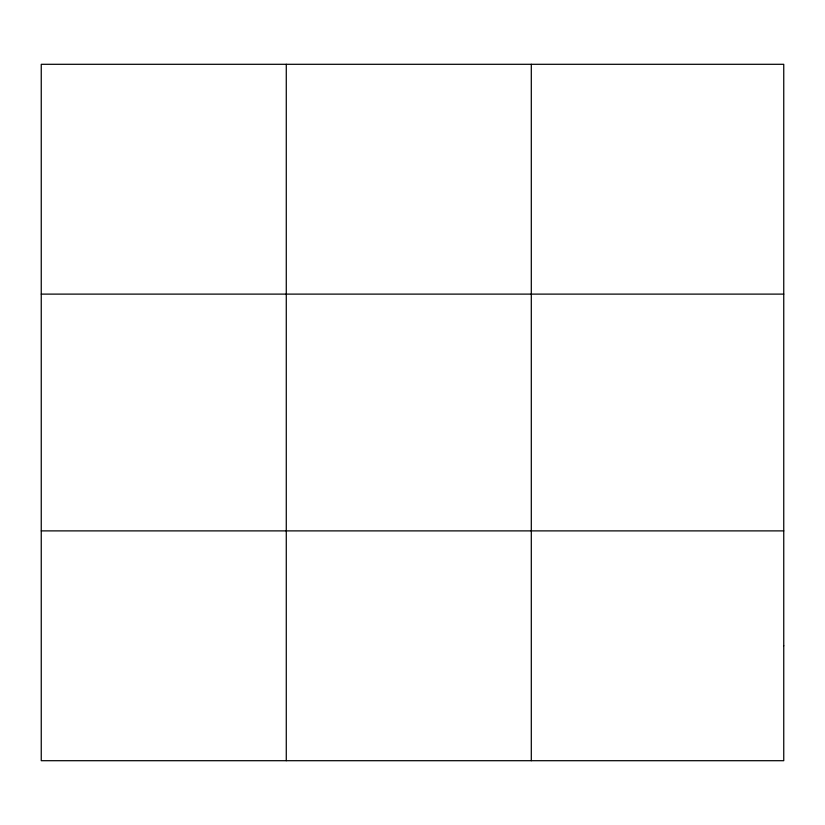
<?xml version="1.0" encoding="UTF-8"?>
<svg xmlns="http://www.w3.org/2000/svg" width="825" height="825" viewBox="0 0 825 825"><rect width="100%" height="100%" fill="white"/><g stroke="black" fill="none" stroke-linecap="round" stroke-linejoin="round"><path stroke-width="1.24" d="M286.275 760.702L286.275 64.298M531.3 760.702L531.3 64.298M41.25 294.113L783.75 294.113M41.25 530.887L783.75 530.887M783.75 645.789L783.75 760.702L41.25 760.702L41.25 64.298L783.75 64.298L783.75 645.789"/></g></svg>
